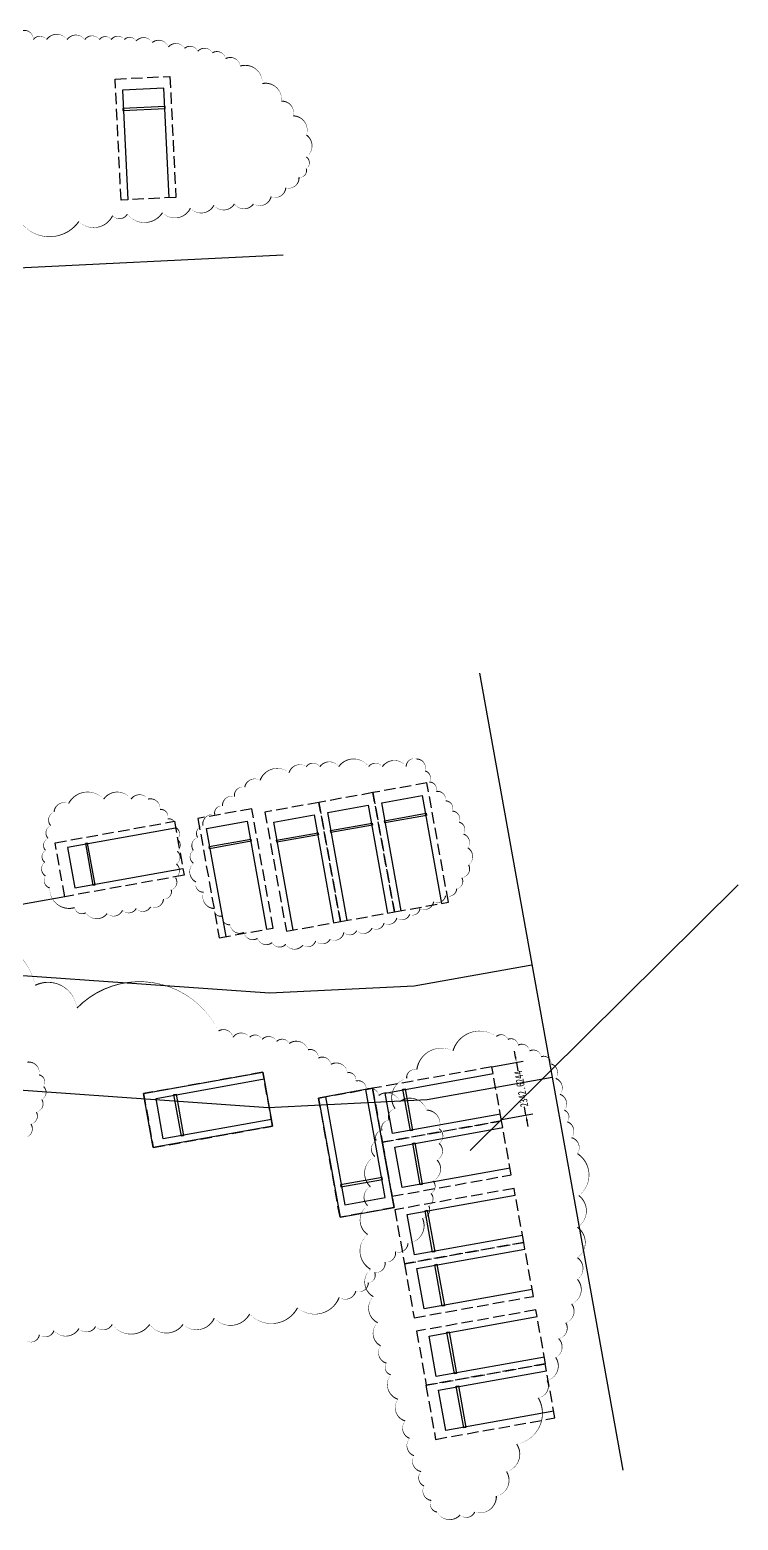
# Model space of a CAD drawing. Header units: millimetres. Extents: x -691095 to 2797013, y -349436 to 2050109.
# Drawn here: x 213814 to 244793, y 1066462 to 1131653 of the extents above; entities that cross this region are included whole.
import ezdxf

# ---------------------------------------------------------------- set-up
doc = ezdxf.new("R2010")
doc.units = ezdxf.units.MM
doc.header["$LTSCALE"] = 1000
doc.linetypes.add('__附着_A09-行车流线_SEN23M28_设计区$0$DASH', pattern=[0.35, 0.25, -0.1])
doc.layers.add('AE-EQPM-CARS', color=250, linetype='Continuous')
doc.layers.add('STD-PARK', color=103, linetype='__附着_A09-行车流线_SEN23M28_设计区$0$DASH')
doc.layers.add('E-LANE-CENTER', color=6, linetype='Continuous', plot=False)
doc.layers.add('注释', color=3, linetype='Continuous', plot=False)
doc.styles.add('TH-STYLE1', font='Stfangso_1.ttf', dxfattribs={"width": 0.65})
doc.dimstyles.new('E-DIMB100', dxfattribs={"dimscale": 100, "dimtxt": 3.5, "dimasz": 2.5, "dimexe": 3, "dimexo": 0, "dimgap": 1.25, "dimtad": 0, "dimdec": 4, "dimdsep": 46, "dimtxsty": 'TH-STYLE1', "dimcen": 1.25, "dimadec": 0, "dimazin": 0, "dimtfac": 1, "dimtdec": 4, "dimtmove": 0, "dimatfit": 3, "dimfxl": 1, "dimtolj": 1, "dimtzin": 0, "dimarcsym": 0})

# ---------------------------------------------------------------- blocks, each defined once
blk = doc.blocks.new('A$C6356253C')
at = {"layer": 'STD-PARK', "linetype": '__附着_A09-行车流线_SEN23M28_设计区$0$DASH', "ltscale": 2}
for p, q in [((1200, 5300), (-1200, 5300)), ((-1200, 5300), (-1200, 0)), ((1200, 0), (1200, 5300)), ((-1200, 0), (1200, 0))]:
    blk.add_line(p, q, dxfattribs=at)
at = {"layer": 'STD-PARK', "color": 8, "linetype": 'ByBlock', "ltscale": 2}
for p, q in [((-900, 500), (-900, 5300)), ((900, 5300), (900, 500)), ((-925, 1300), (-925, 1392)), ((-925, 1392), (925, 1392)), ((925, 1392), (925, 1300)), ((925, 1300), (-925, 1300)), ((900, 500), (-900, 500))]:
    blk.add_line(p, q, dxfattribs=at)
blk = doc.blocks.new('*D44')
at = {"layer": '注释', "color": 0, "lineweight": -2, "transparency": 16777216}
for p, q in [((235054, 1086729), (235010, 1086975)), ((234022, 1086290), (235393, 1086536)), ((235098, 1086483), (235163, 1086121)), ((234436, 1083984), (235807, 1084230)), ((235512, 1084177), (235447, 1084539)), ((235556, 1083931), (235600, 1083685))]:
    blk.add_line(p, q, dxfattribs=at)
at = {"layer": '注释', "color": 0, "transparency": 16777216}
for points in [[(235013, 1086721), (235095, 1086736), (235098, 1086483)], [(235515, 1083924), (235597, 1083938), (235512, 1084177)]]:
    blk.add_solid(points, dxfattribs=at)
at = {"layer": '注释', "color": 0, "transparency": 16777216, "insert": (235305, 1085330), "char_height": 350, "attachment_point": 5, "rotation": 100.1788, "style": 'TH-STYLE1'}
blk.add_mtext('\\A1;2342.6244', dxfattribs=at)
blk = doc.blocks.new('*D46')
at = {"layer": '注释', "color": 0, "lineweight": -2, "transparency": 16777216}
for p, q in [((213326, 1094605), (211127, 1094210)), ((211467, 1094017), (211593, 1093313)), ((215345, 1093733), (211342, 1093014)), ((211637, 1093067), (211681, 1092821))]:
    blk.add_line(p, q, dxfattribs=at)
at = {"layer": '注释', "color": 0, "transparency": 16777216}
for points in [[(211426, 1094009), (211508, 1094024), (211422, 1094263)], [(211552, 1093306), (211634, 1093321), (211637, 1093067)]]:
    blk.add_solid(points, dxfattribs=at)
at = {"layer": '注释', "color": 0, "transparency": 16777216, "insert": (211821, 1092044), "char_height": 350, "attachment_point": 5, "rotation": 100.17892, "style": 'TH-STYLE1'}
blk.add_mtext('\\A1;1214.5985', dxfattribs=at)

msp = doc.modelspace()

# ---------------------------------------------------------------- linework, layer by layer
at = {"layer": 'E-LANE-CENTER'}
for p, q in [((224888.98621, 1121796.91881), (172143.19096, 1119223.3657)), ((233484.6663, 1103510.09936, 0), (239742.81383, 1068654.78253, 0))]:
    msp.add_line(p, q, dxfattribs=at)
for points in [[(173712.59622, 1087057.90234), (191761.56175, 1087938.54072), (207274.11007, 1090724.12723), (224293.99568, 1089525.85107), (230627.6559, 1089834.88065), (235774.09751, 1090758.90584)], [(173956.26448, 1082063.84329), (192327.60201, 1082960.21072), (207544.52628, 1085692.71206), (224240.06238, 1084517.27155), (231193.63917, 1084856.54787), (236657.70029, 1085837.60051)]]:
    msp.add_lwpolyline(points, dxfattribs=at)
at = {"layer": '注释'}
msp.add_line((233068.51131, 1082628.20122), (244792.7437, 1094248.90195), dxfattribs=at)
for points, elevation in [([(213392.00328, 1123269.75694, 0, 50, 0.52056705), (215959.25473, 1123269.75694, 0, 50, 0.52056705), (215959.25473, 1123269.75694, 0, 50, 0.52056705), (217435.42176, 1123526.32728, 0, 50, 0.52056705), (217435.42176, 1123526.32728, 0, 50, 0.52056705), (218077.23229, 1123590.46868, 0, 50, 0.52056705), (218077.23229, 1123590.46868, 0, 50, 0.52056705), (219617.5813, 1123654.61007, 0, 50, 0.52056705), (219617.5813, 1123654.61007, 0, 50, 0.52056705), (220837.02038, 1123847.03902, 0, 50, 0.52056705), (220837.02038, 1123847.03902, 0, 50, 0.52056705), (221863.92283, 1123975.32181, 0, 50, 0.52056705), (221863.92283, 1123975.32181, 0, 50, 0.52056705), (222762.4613, 1124039.46797, 0, 50, 0.52056705), (222762.4613, 1124039.46797, 0, 50, 0.52056705), (223596.81779, 1124039.46797, 0, 50, 0.52056705), (223596.81779, 1124039.46797, 0, 50, 0.52056705), (224366.99229, 1124360.17971, 0, 50, 0.52056705), (224366.99229, 1124360.17971, 0, 50, 0.52056705), (225008.80283, 1124745.03284, 0, 50, 0.52056705), (225008.80283, 1124745.03284, 0, 50, 0.52056705), (225586.43138, 1125194.03214, 0, 50, 0.52056705), (225586.43138, 1125194.03214, 0, 50, 0.52056705), (225907.33198, 1125578.88527, 0, 50, 0.52056705), (225907.33198, 1125578.88527, 0, 50, 0.52056705), (225907.33198, 1126092.02596, 0, 50, 0.52056705), (225907.33198, 1126092.02596, 0, 50, 0.52056705), (225907.33198, 1127054.16595, 0, 50, 0.52056705), (225907.33198, 1127054.16595, 0, 50, 0.52056705), (225329.70344, 1127888.01837, 0, 50, 0.52056705), (225329.70344, 1127888.01837, 0, 50, 0.52056705), (224816.25687, 1128529.44185, 0, 50, 0.52056705), (224816.25687, 1128529.44185, 0, 50, 0.52056705), (223981.90038, 1129299.15288, 0, 50, 0.52056705), (223981.90038, 1129299.15288, 0, 50, 0.52056705), (223019.17992, 1130068.86392, 0, 50, 0.52056705), (223019.17992, 1130068.86392, 0, 50, 0.52056705), (222377.36939, 1130389.57566, 0, 50, 0.52056705), (222377.36939, 1130389.57566, 0, 50, 0.52056705), (221799.74084, 1130646.146, 0, 50, 0.52056705), (221799.74084, 1130646.146, 0, 50, 0.52056705), (221157.93031, 1130710.28739, 0, 50, 0.52056705), (221157.93031, 1130710.28739, 0, 50, 0.52056705), (220580.30176, 1130838.57495, 0, 50, 0.52056705), (220580.30176, 1130838.57495, 0, 50, 0.52056705), (219874.30924, 1130902.71635, 0, 50, 0.52056705), (219874.30924, 1130902.71635, 0, 50, 0.52056705), (219168.3074, 1131095.1453, 0, 50, 0.52056705), (219168.3074, 1131095.1453, 0, 50, 0.52056705), (218462.31488, 1131159.28669, 0, 50, 0.52056705), (218462.31488, 1131159.28669, 0, 50, 0.52056705), (217948.86832, 1131223.42808, 0, 50, 0.52056705), (217948.86832, 1131223.42808, 0, 50, 0.52056705), (217371.23977, 1131223.42808, 0, 50, 0.52056705), (217371.23977, 1131223.42808, 0, 50, 0.52056705), (216857.79321, 1131223.42808, 0, 50, 0.52056705), (216857.79321, 1131223.42808, 0, 50, 0.52056705), (216215.97335, 1131223.42808, 0, 50, 0.52056705), (216215.97335, 1131223.42808, 0, 50, 0.52056705), (215445.79885, 1131223.42808, 0, 50, 0.52056705), (215445.79885, 1131223.42808, 0, 50, 0.52056705), (214547.26969, 1131223.42808, 0, 50, 0.52056705), (214547.26969, 1131223.42808, 0, 50, 0.52056705), (213969.63183, 1131223.42808, 0, 50, 0.52056705), (213969.63183, 1131223.42808, 0, 50, 0.52056705), (213456.18526, 1131608.28599, 0, 50, 0.52056705)], -0.00067), ([(213686.31443, 1074298.6684, 0, 50, 0.52056705), (214232.61393, 1074571.64996, 0, 50, 0.52056705), (214232.61393, 1074571.64996, 0, 50, 0.52056705), (214869.96334, 1074753.64285, 0, 50, 0.52056705), (214869.96334, 1074753.64285, 0, 50, 0.52056705), (215962.56232, 1074844.63153, 0, 50, 0.52056705), (215962.56232, 1074844.63153, 0, 50, 0.52056705), (216690.96165, 1074935.63574, 0, 50, 0.52056705), (216690.96165, 1074935.63574, 0, 50, 0.52056705), (217419.36097, 1075026.62442, 0, 50, 0.52056705), (217419.36097, 1075026.62442, 0, 50, 0.52056705), (219058.25946, 1075026.62442, 0, 50, 0.52056705), (219058.25946, 1075026.62442, 0, 50, 0.52056705), (220515.05811, 1075026.62442, 0, 50, 0.52056705), (220515.05811, 1075026.62442, 0, 50, 0.52056705), (221880.83716, 1075299.60599, 0, 50, 0.52056705), (221880.83716, 1075299.60599, 0, 50, 0.52056705), (223428.68573, 1075481.59888, 0, 50, 0.52056705), (223428.68573, 1075481.59888, 0, 50, 0.52056705), (225522.83379, 1075754.58045, 0, 50, 0.52056705), (225522.83379, 1075754.58045, 0, 50, 0.52056705), (227343.8321, 1076209.57043, 0, 50, 0.52056705), (227343.8321, 1076209.57043, 0, 50, 0.52056705), (228072.23143, 1076482.552, 0, 50, 0.52056705), (228072.23143, 1076482.552, 0, 50, 0.52056705), (228618.53092, 1076846.53777, 0, 50, 0.52056705), (228618.53092, 1076846.53777, 0, 50, 0.52056705), (228891.68067, 1077301.51223, 0, 50, 0.52056705), (228891.68067, 1077301.51223, 0, 50, 0.52056705), (229346.93025, 1077756.48668, 0, 50, 0.52056705), (229346.93025, 1077756.48668, 0, 50, 0.52056705), (229802.17982, 1078211.46114, 0, 50, 0.52056705), (229802.17982, 1078211.46114, 0, 50, 0.52056705), (230348.50964, 1078575.44691, 0, 50, 0.52056705), (230348.50964, 1078575.44691, 0, 50, 0.52056705), (230985.85905, 1079667.38871, 0, 50, 0.52056705), (230985.85905, 1079667.38871, 0, 50, 0.52056705), (231259.00879, 1080213.36738, 0, 50, 0.52056705), (231259.00879, 1080213.36738, 0, 50, 0.52056705), (231350.05871, 1080759.33051, 0, 50, 0.52056705), (231350.05871, 1080759.33051, 0, 50, 0.52056705), (231441.10863, 1081305.30918, 0, 50, 0.52056705), (231441.10863, 1081305.30918, 0, 50, 0.52056705), (231623.20846, 1082215.25809, 0, 50, 0.52056705), (231623.20846, 1082215.25809, 0, 50, 0.52056705), (231714.25837, 1082943.22964, 0, 50, 0.52056705), (231714.25837, 1082943.22964, 0, 50, 0.52056705), (231714.25837, 1083580.19698, 0, 50, 0.52056705), (231714.25837, 1083580.19698, 0, 50, 0.52056705), (231167.95888, 1084399.15721, 0, 50, 0.52056705), (231167.95888, 1084399.15721, 0, 50, 0.52056705), (229984.27966, 1084763.12746, 0, 50, 0.52056705), (229984.27966, 1084763.12746, 0, 50, 0.52056705), (229073.7805, 1085036.12456, 0, 50, 0.52056705), (229073.7805, 1085036.12456, 0, 50, 0.52056705), (228527.48101, 1085309.10613, 0, 50, 0.52056705), (228527.48101, 1085309.10613, 0, 50, 0.52056705), (228072.23143, 1085673.0919, 0, 50, 0.52056705), (228072.23143, 1085673.0919, 0, 50, 0.52056705), (227708.03176, 1086037.06215, 0, 50, 0.52056705), (227708.03176, 1086037.06215, 0, 50, 0.52056705), (226979.63244, 1086401.04793, 0, 50, 0.52056705), (226979.63244, 1086401.04793, 0, 50, 0.52056705), (226433.33294, 1086674.02949, 0, 50, 0.52056705), (226433.33294, 1086674.02949, 0, 50, 0.52056705), (225978.08337, 1087038.01527, 0, 50, 0.52056705), (225978.08337, 1087038.01527, 0, 50, 0.52056705), (225158.63413, 1087310.99684, 0, 50, 0.52056705), (225158.63413, 1087310.99684, 0, 50, 0.52056705), (224612.33463, 1087402.00104, 0, 50, 0.52056705), (224612.33463, 1087402.00104, 0, 50, 0.52056705), (223974.98522, 1087492.98973, 0, 50, 0.52056705), (223974.98522, 1087492.98973, 0, 50, 0.52056705), (223428.68573, 1087583.99393, 0, 50, 0.52056705), (223428.68573, 1087583.99393, 0, 50, 0.52056705), (222700.2864, 1087583.99393, 0, 50, 0.52056705), (222062.93699, 1087856.9755, 0, 50, 0.52056705), (222062.93699, 1087856.9755, 0, 50, 0.52056705), (215871.51241, 1088857.92862, 0, 50, 0.52056705), (215871.51241, 1088857.92862, 0, 50, 0.52056705), (214050.51409, 1089858.86621, 0, 50, 0.52056705), (214050.51409, 1089858.86621, 0, 50, 0.52056705), (209862.18765, 1091587.79088, 0, 50, 0.52056705)], 0.00104), ([(213622.41353, 1083197.81992, 0, 50, 0.52056705), (213861.13659, 1083794.27476, 0, 50, 0.52056705), (213861.13659, 1083794.27476, 0, 50, 0.52056705), (214099.86898, 1084311.20419, 0, 50, 0.52056705), (214099.86898, 1084311.20419, 0, 50, 0.52056705), (214338.59204, 1084867.89632, 0, 50, 0.52056705), (214338.59204, 1084867.89632, 0, 50, 0.52056705), (214418.1695, 1085424.59323, 0, 50, 0.52056705), (214418.1695, 1085424.59323, 0, 50, 0.52056705), (214219.23051, 1085941.52266, 0, 50, 0.52056705), (214219.23051, 1085941.52266, 0, 50, 0.52056705), (213701.99099, 1086498.21479, 0, 50, 0.52056705)], -0.00067)]:
    msp.add_lwpolyline(points, format="xyseb", dxfattribs=dict(at, elevation=elevation))
for points in [[(230276.3014, 1099420.6871, 0, 50, 0.52056705), (229229.69796, 1099420.6871, 0, 50, 0.52056705), (229229.69796, 1099420.6871, 0, 50, 0.52056705), (228631.64152, 1099420.6871, 0, 50, 0.52056705), (228631.64152, 1099420.6871, 0, 50, 0.52056705), (227323.38955, 1099420.6871, 0, 50, 0.52056705), (227323.38955, 1099420.6871, 0, 50, 0.52056705), (226501.05495, 1099420.6871, 0, 50, 0.52056705), (226501.05495, 1099420.6871, 0, 50, 0.52056705), (225902.99851, 1099420.6871, 0, 50, 0.52056705), (225902.99851, 1099420.6871, 0, 50, 0.52056705), (225155.4233, 1099159.19235, 0, 50, 0.52056705), (225155.4233, 1099159.19235, 0, 50, 0.52056705), (223884.55103, 1098822.98685, 0, 50, 0.52056705), (223884.55103, 1098822.98685, 0, 50, 0.52056705), (223211.7352, 1098524.13911, 0, 50, 0.52056705), (223211.7352, 1098524.13911, 0, 50, 0.52056705), (222763.18821, 1098113.2181, 0, 50, 0.52056705), (222763.18821, 1098113.2181, 0, 50, 0.52056705), (222239.88183, 1097702.30186, 0, 50, 0.52056705), (222239.88183, 1097702.30186, 0, 50, 0.52056705), (221903.47391, 1097328.73861, 0, 50, 0.52056705), (221903.47391, 1097328.73861, 0, 50, 0.52056705), (221380.17686, 1096843.11163, 0, 50, 0.52056705), (221380.17686, 1096843.11163, 0, 50, 0.52056705), (221155.8987, 1096320.12212, 0, 50, 0.52056705), (221155.8987, 1096320.12212, 0, 50, 0.52056705), (220969.00956, 1095759.77962, 0, 50, 0.52056705), (220969.00956, 1095759.77962, 0, 50, 0.52056705), (220969.00956, 1095199.43713, 0, 50, 0.52056705), (220969.00956, 1095199.43713, 0, 50, 0.52056705), (221081.14863, 1094377.60465, 0, 50, 0.52056705), (221081.14863, 1094377.60465, 0, 50, 0.52056705), (221417.55655, 1093929.33065, 0, 50, 0.52056705), (221417.55655, 1093929.33065, 0, 50, 0.52056705), (221866.09422, 1093219.5619, 0, 50, 0.52056705), (221866.09422, 1093219.5619, 0, 50, 0.52056705), (222239.88183, 1092883.35641, 0, 50, 0.52056705), (222239.88183, 1092883.35641, 0, 50, 0.52056705), (222576.28974, 1092509.79315, 0, 50, 0.52056705), (222576.28974, 1092509.79315, 0, 50, 0.52056705), (223174.3555, 1092173.58766, 0, 50, 0.52056705), (223174.3555, 1092173.58766, 0, 50, 0.52056705), (223772.41195, 1091912.09767, 0, 50, 0.52056705), (223772.41195, 1091912.09767, 0, 50, 0.52056705), (224407.84808, 1091725.31366, 0, 50, 0.52056705), (224407.84808, 1091725.31366, 0, 50, 0.52056705), (225005.90453, 1091650.60292, 0, 50, 0.52056705), (225005.90453, 1091650.60292, 0, 50, 0.52056705), (225753.47974, 1091613.24516, 0, 50, 0.52056705), (225753.47974, 1091613.24516, 0, 50, 0.52056705), (226314.16581, 1091800.02917, 0, 50, 0.52056705), (226314.16581, 1091800.02917, 0, 50, 0.52056705), (226949.60195, 1091874.73992, 0, 50, 0.52056705), (226949.60195, 1091874.73992, 0, 50, 0.52056705), (227547.65839, 1092173.58766, 0, 50, 0.52056705), (227547.65839, 1092173.58766, 0, 50, 0.52056705), (228108.33514, 1092248.30317, 0, 50, 0.52056705), (228108.33514, 1092248.30317, 0, 50, 0.52056705), (228781.15097, 1092360.37167, 0, 50, 0.52056705), (228781.15097, 1092360.37167, 0, 50, 0.52056705), (229304.45735, 1092584.50867, 0, 50, 0.52056705), (229304.45735, 1092584.50867, 0, 50, 0.52056705), (229865.1341, 1092808.64566, 0, 50, 0.52056705), (229865.1341, 1092808.64566, 0, 50, 0.52056705), (230425.82017, 1092958.06715, 0, 50, 0.52056705), (230425.82017, 1092958.06715, 0, 50, 0.52056705), (230874.35784, 1093219.5619, 0, 50, 0.52056705), (230874.35784, 1093219.5619, 0, 50, 0.52056705), (231472.4236, 1093518.40964, 0, 50, 0.52056705), (231472.4236, 1093518.40964, 0, 50, 0.52056705), (231995.72066, 1093779.9044, 0, 50, 0.52056705), (231995.72066, 1093779.9044, 0, 50, 0.52056705), (232481.64734, 1094078.75214, 0, 50, 0.52056705), (232481.64734, 1094078.75214, 0, 50, 0.52056705), (232705.91618, 1094564.38389, 0, 50, 0.52056705), (232705.91618, 1094564.38389, 0, 50, 0.52056705), (233004.9444, 1095124.72638, 0, 50, 0.52056705), (233004.9444, 1095124.72638, 0, 50, 0.52056705), (232967.56471, 1095871.84812, 0, 50, 0.52056705), (232967.56471, 1095871.84812, 0, 50, 0.52056705), (232780.67557, 1096469.54837, 0, 50, 0.52056705), (232780.67557, 1096469.54837, 0, 50, 0.52056705), (232593.7771, 1096992.53311, 0, 50, 0.52056705), (232593.7771, 1096992.53311, 0, 50, 0.52056705), (232294.74888, 1097478.16486, 0, 50, 0.52056705), (232294.74888, 1097478.16486, 0, 50, 0.52056705), (231995.72066, 1097926.43886, 0, 50, 0.52056705), (231995.72066, 1097926.43886, 0, 50, 0.52056705), (231584.55336, 1098337.3551, 0, 50, 0.52056705), (231584.55336, 1098337.3551, 0, 50, 0.52056705), (231285.52514, 1098748.27611, 0, 50, 0.52056705), (231285.52514, 1098748.27611, 0, 50, 0.52056705), (231098.636, 1099233.90309, 0, 50, 0.52056705), (231098.636, 1099233.90309, 0, 50, 0.52056705), (230724.84839, 1099756.8926, 0, 50, 0.52056705), (230724.84839, 1099756.8926, 0, 50, 0.52056705), (230276.3014, 1099420.6871, 0, 0, 0)], [(218987.94176, 1098001.1496, 0, 50, 0.52056705), (218240.36655, 1098001.1496, 0, 50, 0.52056705), (218240.36655, 1098001.1496, 0, 50, 0.52056705), (217044.24434, 1098001.1496, 0, 50, 0.52056705), (217044.24434, 1098001.1496, 0, 50, 0.52056705), (215511.72354, 1097814.37036, 0, 50, 0.52056705), (215511.72354, 1097814.37036, 0, 50, 0.52056705), (214876.28741, 1097440.80711, 0, 50, 0.52056705), (214876.28741, 1097440.80711, 0, 50, 0.52056705), (214726.76864, 1096843.11163, 0, 50, 0.52056705), (214726.76864, 1096843.11163, 0, 50, 0.52056705), (214614.62956, 1096282.76913, 0, 50, 0.52056705), (214614.62956, 1096282.76913, 0, 50, 0.52056705), (214502.4998, 1095759.77962, 0, 50, 0.52056705), (214502.4998, 1095759.77962, 0, 50, 0.52056705), (214465.12011, 1095236.79488, 0, 50, 0.52056705), (214465.12011, 1095236.79488, 0, 50, 0.52056705), (214502.4998, 1094639.09463, 0, 50, 0.52056705), (214502.4998, 1094639.09463, 0, 50, 0.52056705), (214689.38894, 1094116.10989, 0, 50, 0.52056705), (214689.38894, 1094116.10989, 0, 50, 0.52056705), (215773.37207, 1093256.91966, 0, 50, 0.52056705), (215773.37207, 1093256.91966, 0, 50, 0.52056705), (216259.29876, 1093032.78266, 0, 50, 0.52056705), (216259.29876, 1093032.78266, 0, 50, 0.52056705), (217193.76311, 1092995.42491, 0, 50, 0.52056705), (217193.76311, 1092995.42491, 0, 50, 0.52056705), (217866.57894, 1093144.85116, 0, 50, 0.52056705), (217866.57894, 1093144.85116, 0, 50, 0.52056705), (218464.63539, 1093219.5619, 0, 50, 0.52056705), (218464.63539, 1093219.5619, 0, 50, 0.52056705), (219100.07152, 1093294.27264, 0, 50, 0.52056705), (219100.07152, 1093294.27264, 0, 50, 0.52056705), (219660.75759, 1093630.47814, 0, 50, 0.52056705), (219660.75759, 1093630.47814, 0, 50, 0.52056705), (219997.16551, 1094041.39915, 0, 50, 0.52056705), (219997.16551, 1094041.39915, 0, 50, 0.52056705), (220184.05465, 1094564.38389, 0, 50, 0.52056705), (220184.05465, 1094564.38389, 0, 50, 0.52056705), (220221.43434, 1095162.08414, 0, 50, 0.52056705), (220221.43434, 1095162.08414, 0, 50, 0.52056705), (220258.81404, 1095722.42664, 0, 50, 0.52056705), (220258.81404, 1095722.42664, 0, 50, 0.52056705), (220258.81404, 1096245.41137, 0, 50, 0.52056705), (220258.81404, 1096245.41137, 0, 50, 0.52056705), (220184.05465, 1096768.39611, 0, 50, 0.52056705), (220184.05465, 1096768.39611, 0, 50, 0.52056705), (219847.64674, 1097141.95937, 0, 50, 0.52056705), (219847.64674, 1097141.95937, 0, 50, 0.52056705), (219511.23882, 1097552.8756, 0, 50, 0.52056705), (219511.23882, 1097552.8756, 0, 50, 0.52056705), (218987.94176, 1098001.1496, 0, 0, 0)], [(234723.15034, 1087493.02077, 0, 50, 0.52056705), (234217.05471, 1087619.46725, 0, 50, 0.52056705), (234217.05471, 1087619.46725, 0, 50, 0.52056705), (232319.13544, 1086987.21934, 0, 50, 0.52056705), (232319.13544, 1086987.21934, 0, 50, 0.52056705), (230737.5411, 1086165.27841, 0, 50, 0.52056705), (230737.5411, 1086165.27841, 0, 50, 0.52056705), (230294.69226, 1085785.92345, 0, 50, 0.52056705), (230294.69226, 1085785.92345, 0, 50, 0.52056705), (229788.5663, 1084458.18109, 0, 50, 0.52056705), (229788.5663, 1084458.18109, 0, 50, 0.52056705), (229535.51848, 1083952.37966, 0, 50, 0.52056705), (229535.51848, 1083952.37966, 0, 50, 0.52056705), (229219.19355, 1083509.80922, 0, 50, 0.52056705), (229219.19355, 1083509.80922, 0, 50, 0.52056705), (228966.14573, 1083067.22326, 0, 50, 0.52056705), (228966.14573, 1083067.22326, 0, 50, 0.52056705), (228902.86862, 1082371.74434, 0, 50, 0.52056705), (228902.86862, 1082371.74434, 0, 50, 0.52056705), (228713.09792, 1081044.00198, 0, 50, 0.52056705), (228713.09792, 1081044.00198, 0, 50, 0.52056705), (228586.57401, 1080222.06106, 0, 50, 0.52056705), (228586.57401, 1080222.06106, 0, 50, 0.52056705), (228586.57401, 1078957.5497, 0, 50, 0.52056705), (228586.57401, 1078957.5497, 0, 50, 0.52056705), (228713.09792, 1077440.12986, 0, 50, 0.52056705), (228713.09792, 1077440.12986, 0, 50, 0.52056705), (228839.62182, 1076238.8495, 0, 50, 0.52056705), (228839.62182, 1076238.8495, 0, 50, 0.52056705), (229029.42285, 1075100.78462, 0, 50, 0.52056705), (229029.42285, 1075100.78462, 0, 50, 0.52056705), (229155.94676, 1074089.16622, 0, 50, 0.52056705), (229155.94676, 1074089.16622, 0, 50, 0.52056705), (229408.99457, 1073330.4563, 0, 50, 0.52056705), (229408.99457, 1073330.4563, 0, 50, 0.52056705), (229598.7956, 1072824.65486, 0, 50, 0.52056705), (229598.7956, 1072824.65486, 0, 50, 0.52056705), (229915.09021, 1071749.82098, 0, 50, 0.52056705), (229915.09021, 1071749.82098, 0, 50, 0.52056705), (230231.41514, 1070801.43358, 0, 50, 0.52056705), (230231.41514, 1070801.43358, 0, 50, 0.52056705), (230421.21616, 1070042.72366, 0, 50, 0.52056705), (230421.21616, 1070042.72366, 0, 50, 0.52056705), (230611.01719, 1069284.01374, 0, 50, 0.52056705), (230611.01719, 1069284.01374, 0, 50, 0.52056705), (230927.3118, 1068588.53482, 0, 50, 0.52056705), (230927.3118, 1068588.53482, 0, 50, 0.52056705), (231053.86603, 1067956.27138, 0, 50, 0.52056705), (231053.86603, 1067956.27138, 0, 50, 0.52056705), (231370.16064, 1067324.00794, 0, 50, 0.52056705), (231370.16064, 1067324.00794, 0, 50, 0.52056705), (231623.23878, 1066818.2065, 0, 50, 0.52056705), (231623.23878, 1066818.2065, 0, 50, 0.52056705), (232635.46037, 1066691.76002, 0, 50, 0.52056705), (232635.46037, 1066691.76002, 0, 50, 0.52056705), (233268.07991, 1066818.2065, 0, 50, 0.52056705), (233268.07991, 1066818.2065, 0, 50, 0.52056705), (234217.05471, 1067513.68542, 0, 50, 0.52056705), (234217.05471, 1067513.68542, 0, 50, 0.52056705), (234659.90355, 1068588.53482, 0, 50, 0.52056705), (234659.90355, 1068588.53482, 0, 50, 0.52056705), (235102.75239, 1069789.81518, 0, 50, 0.52056705), (235102.75239, 1069789.81518, 0, 50, 0.52056705), (236051.69686, 1071813.03646, 0, 50, 0.52056705), (236051.69686, 1071813.03646, 0, 50, 0.52056705), (236431.26859, 1072571.74638, 0, 50, 0.52056705), (236431.26859, 1072571.74638, 0, 50, 0.52056705), (236810.87064, 1073583.36478, 0, 50, 0.52056705), (236810.87064, 1073583.36478, 0, 50, 0.52056705), (236937.39454, 1074405.29018, 0, 50, 0.52056705), (236937.39454, 1074405.29018, 0, 50, 0.52056705), (237253.71948, 1075100.78462, 0, 50, 0.52056705), (237253.71948, 1075100.78462, 0, 50, 0.52056705), (237506.76729, 1075922.71002, 0, 50, 0.52056705), (237506.76729, 1075922.71002, 0, 50, 0.52056705), (237759.81511, 1076997.5439, 0, 50, 0.52056705), (237759.81511, 1076997.5439, 0, 50, 0.52056705), (237759.81511, 1077945.9313, 0, 50, 0.52056705), (237759.81511, 1077945.9313, 0, 50, 0.52056705), (237759.81511, 1079273.67366, 0, 50, 0.52056705), (237759.81511, 1079273.67366, 0, 50, 0.52056705), (237823.09223, 1080664.64702, 0, 50, 0.52056705), (237823.09223, 1080664.64702, 0, 50, 0.52056705), (237759.81511, 1082498.19082, 0, 50, 0.52056705), (237759.81511, 1082498.19082, 0, 50, 0.52056705), (237506.76729, 1083193.66974, 0, 50, 0.52056705), (237506.76729, 1083193.66974, 0, 50, 0.52056705), (237316.96627, 1083889.14865, 0, 50, 0.52056705), (237316.96627, 1083889.14865, 0, 50, 0.52056705), (237190.44236, 1084394.96562, 0, 50, 0.52056705), (237190.44236, 1084394.96562, 0, 50, 0.52056705), (237000.64134, 1085090.44454, 0, 50, 0.52056705), (237000.64134, 1085090.44454, 0, 50, 0.52056705), (236810.87064, 1085785.92345, 0, 50, 0.52056705), (236810.87064, 1085785.92345, 0, 50, 0.52056705), (236621.06961, 1086418.1869, 0, 50, 0.52056705), (236621.06961, 1086418.1869, 0, 50, 0.52056705), (236178.22077, 1086734.31085, 0, 50, 0.52056705), (236178.22077, 1086734.31085, 0, 50, 0.52056705), (235672.12514, 1086987.21934, 0, 50, 0.52056705), (235672.12514, 1086987.21934, 0, 50, 0.52056705), (235165.99918, 1087240.11229, 0, 50, 0.52056705), (235165.99918, 1087240.11229, 0, 50, 0.52056705), (234723.15034, 1087493.02077, 0, 0, 0)]]:
    msp.add_lwpolyline(points, format="xyseb", dxfattribs=at)
for points, elevation in [([(218789.35704, 1085120.98367), (224005.94069, 1086057.60262), (224430.07002, 1083695.37606), (219213.48637, 1082758.75712)], 0), ([(227380.00155, 1079712.21737), (229742.2281, 1080136.3467), (228805.60916, 1085352.93035), (226443.3826, 1084928.80101)], 0.00104)]:
    msp.add_lwpolyline(points, close=True, dxfattribs=dict(at, elevation=elevation))

# ---------------------------------------------------------------- block references
at = {"layer": 'AE-EQPM-CARS', "linetype": 'ByBlock', "ltscale": 4, "xscale": -1}
for p, rotation in [((218744.98071, 1129556.7191, -0.00066), 182.7933390382338), ((215132.96245, 1094914.17925, 0.00002), 280.1789234144655), ((228561.11482, 1079924.28203, 0.00104), 10.1787994063867)]:
    msp.add_blockref('A$C6356253C', p, dxfattribs=dict(at, rotation=rotation))
at = {"layer": 'AE-EQPM-CARS', "linetype": 'ByBlock', "ltscale": 4}
for p, rotation in [((230001.67093, 1098496.63611, -0.00104), 190.1787993778146), ((225277.21781, 1097648.37744, -0.00104), 190.1787993778146), ((227639.44437, 1098072.50678, -0.00104), 190.1787993778146), ((222343.60155, 1097367.72001, 0), 190.1787993778146), ((229017.67382, 1084171.81707, 0.00104), 280.1787993680773), ((219001.42171, 1083939.87039, 0), 280.1787993680773), ((229441.80316, 1081809.59051, 0.00104), 280.1787993680773), ((229985.90073, 1078859.30946, 0.00104), 280.1787993680773), ((230410.03007, 1076497.0829, 0.00104), 280.1787993680773), ((230940.19174, 1073544.2997, 0.00104), 280.1787993680773), ((231350.36422, 1071179.68768, 0), 280.1787993680773)]:
    msp.add_blockref('A$C6356253C', p, dxfattribs=dict(at, rotation=rotation))

# ---------------------------------------------------------------- dimensions: what is measured, and where the dimension line sits
at = {"layer": '注释'}
for base, p1, p2, angle, picture, middle in [((211637.06394, 1093067.30615, 0.00002), (213325.83662, 1094604.54417, 0.00002), (215345.02967, 1093733.06643, 0.00002), 100.1789233953, '*D46', (211820.71965, 1092044.43188, 0.00002)), ((235512.08017, 1084176.96882, 0.00104), (234022.19281, 1086289.54929, 0.00104), (234436.1827, 1083983.79528), 100.1787993873, '*D44', (235305.08522, 1085329.84583, 0.00104))]:
    dim = msp.add_linear_dim(base=base, p1=p1, p2=p2, angle=angle, dimstyle='E-DIMB100', dxfattribs=at)
    dim.commit()
    dim.dimension.update_dxf_attribs({"geometry": picture, "text_midpoint": middle})

doc.saveas('drawing.dxf')
